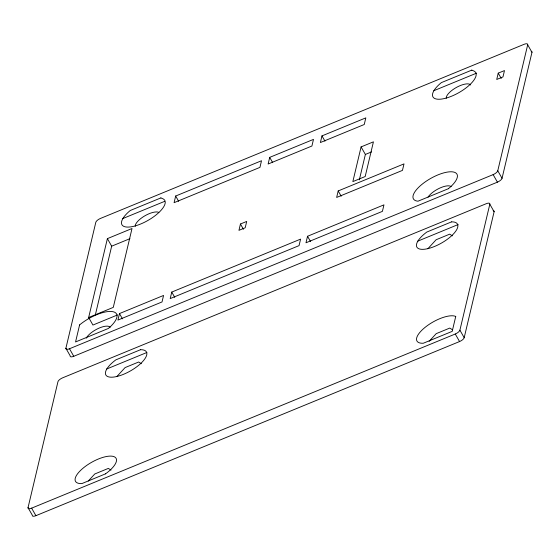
<?xml version="1.0" encoding="UTF-8"?>
<svg xmlns="http://www.w3.org/2000/svg" width="560" height="560" viewBox="0 0 560 560"><rect width="100%" height="100%" fill="white"/><g stroke="black" fill="none" stroke-linecap="round" stroke-linejoin="round"><path stroke-width="0.84" d="M28.028 507.668L57.953 381.703A4.669 1.722 -29.6 0 1 62.58 377.846L486.227 203.707A4.669 1.722 -29.6 0 1 489.825 204.183L494.109 211.722L464.191 337.687A4.669 1.722 -29.6 0 1 459.564 341.551L35.91 515.683A4.669 1.722 -29.6 0 1 32.312 515.207L28.028 507.668A4.669 1.722 -29.6 0 0 31.626 508.144L455.28 334.012A4.669 1.722 -29.6 0 0 459.907 330.155L489.825 204.183M65.891 348.278L95.809 222.313A4.669 1.722 -29.6 0 1 100.436 218.449L524.09 44.317A4.669 1.722 -29.6 0 1 527.688 44.793L531.972 52.332L502.047 178.297A4.669 1.722 -29.6 0 1 497.42 182.154L73.773 356.293A4.669 1.722 -29.6 0 1 70.175 355.817L65.891 348.278A4.669 1.722 -29.6 0 0 69.489 348.754L493.136 174.615A4.669 1.722 -29.6 0 0 497.77 170.758L527.688 44.793M88.655 317.506L107.387 238.637L132.013 228.515L113.281 307.384L88.655 317.506L92.939 325.045L117.565 314.923M95.354 314.867L111.671 246.176L107.387 238.637M119.469 313.572L117.922 320.082L162.022 301.952L163.569 295.442L119.469 313.572L122.465 318.843M175.665 196.028L174.09 202.671L259.938 167.384L261.513 160.741L175.665 196.028L178.661 201.306M171.759 292.075L170.212 298.585L299.047 245.63L300.594 239.12L171.759 292.075L174.755 297.353M240.443 224.007L238.945 230.342L245.196 227.773L246.701 221.438L240.443 224.007L243.446 229.285M269.703 157.374L268.128 164.017L311.906 146.02L313.488 139.384L269.703 157.374L272.699 162.652M321.972 135.891L320.397 142.534L364.238 124.509L365.82 117.873L321.972 135.891L324.975 141.169M307.531 236.271L305.984 242.781L382.41 211.365L383.957 204.855L307.531 236.271L310.527 241.542M338.198 190.932L336.651 197.442L402.458 170.387L404.005 163.884L338.198 190.932L341.194 196.21M361.088 146.909L352.849 181.608L365.183 176.533L373.429 141.841L361.088 146.909L365.372 154.448L359.338 179.837M498.232 73.143L496.727 79.471L502.978 76.902L504.483 70.574L498.232 73.143L501.228 78.421M116.844 376.572L125.104 367.584L138.677 362.005L141.337 363.706M88.284 481.04L94.773 473.977L108.346 468.398L110.999 470.099M427.875 248.724L436.135 239.736L449.708 234.157L452.361 235.858M429.135 341.348L436.212 333.648L449.785 328.069L452.445 329.77M122.507 218.68L164.549 201.397M433.776 90.734L476.63 73.122M111.671 246.176L129.941 238.665M365.372 154.448L371.539 151.914M106.477 369.096L146.902 352.478M417.746 241.157L458.171 224.539M497.77 170.758L502.047 178.297M493.136 174.615L497.42 182.154M459.907 330.155L464.191 337.687M455.28 334.012L459.564 341.551M69.489 348.754L73.773 356.293M31.626 508.144L35.91 515.683M493.171 210.672A4.669 1.722 -29.6 0 1 494.109 211.722M531.223 51.31A4.669 1.722 -29.6 0 1 531.972 52.332M86.233 338.184A14 5.173 -29.6 0 1 98.427 328.398A14 5.173 -29.6 0 1 110.131 327.271M428.029 197.148A14 5.173 -29.6 0 1 439.782 188.09A14 5.173 -29.6 0 1 451.136 186.571M446.243 98.273A14 5.173 -29.6 0 1 456.736 87.255A14 5.173 -29.6 0 1 470.701 84.994M135.24 226.352A14 5.173 -29.6 0 1 144.501 216.027A14 5.173 -29.6 0 1 158.83 212.373M79.604 324.905L75.558 341.957L108.381 328.461A26.138 9.66 -29.6 0 0 112.028 311.542A26.138 9.66 -29.6 0 0 79.604 324.905M455.742 316.449L452.2 331.366L423.29 343.245A23.331 8.624 -29.6 0 1 424.697 327.677A23.331 8.624 -29.6 0 1 455.742 316.449M160.874 197.911L130.291 210.483A24.64 9.107 -29.6 0 0 125.139 226.814A24.64 9.107 -29.6 0 0 154.511 216.153A24.64 9.107 -29.6 0 0 162.75 198.709L160.874 197.911M471.793 70.119L441.343 82.628A24.598 9.093 -29.6 0 0 436.128 98.973A24.598 9.093 -29.6 0 0 465.486 88.326A24.598 9.093 -29.6 0 0 473.676 70.91L471.793 70.119M448.385 188.706L417.977 201.208A25.032 9.254 -29.6 0 1 421.386 184.835A25.032 9.254 -29.6 0 1 452.858 171.899A25.032 9.254 -29.6 0 1 448.385 188.706M140.553 349.706L115.843 359.863A23.331 8.624 -29.6 0 0 109.193 377.006A23.331 8.624 -29.6 0 0 139.615 364.497A23.331 8.624 -29.6 0 0 140.553 349.706M451.598 221.858L426.804 232.057A23.331 8.624 -29.6 0 0 420.245 249.158A23.331 8.624 -29.6 0 0 450.646 236.642A23.331 8.624 -29.6 0 0 451.598 221.858M105.504 473.865L81.886 483.581A23.331 8.624 -29.6 0 1 82.159 468.951A23.331 8.624 -29.6 0 1 112.875 456.323A23.331 8.624 -29.6 0 1 105.504 473.865"/></g></svg>
